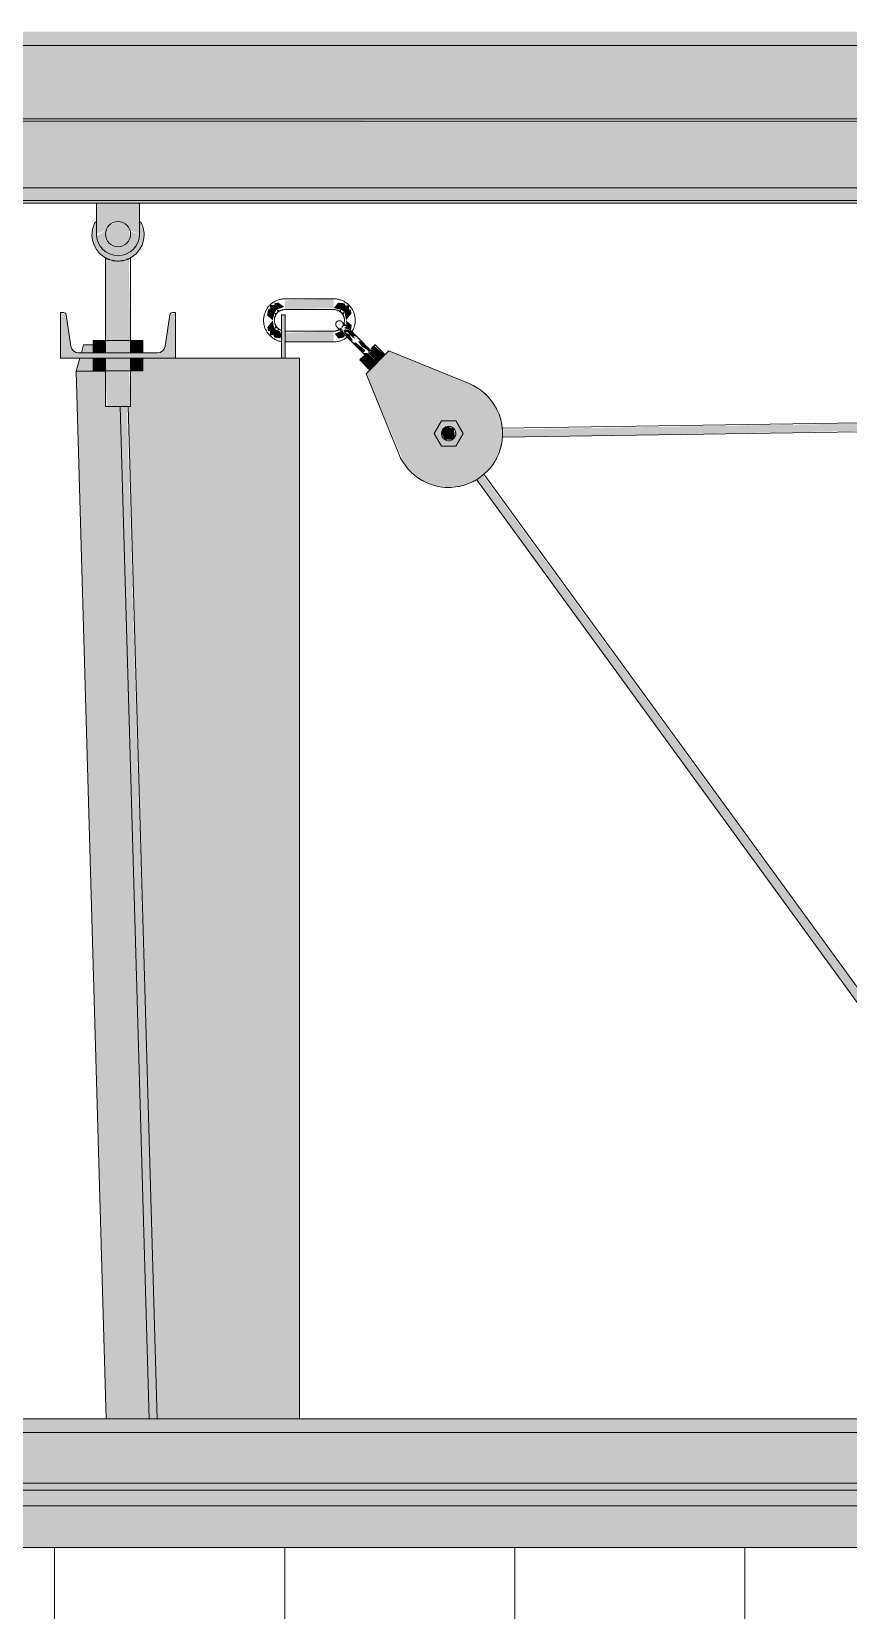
# Model space of a CAD drawing. Header units: inches. Extents: x 20426 to 92531, y -195 to 750.
# Drawn here: x 21248.4 to 21276.8, y 237.8 to 292.7 of the extents above; entities that cross this region are included whole.
import ezdxf

# ---------------------------------------------------------------- set-up
doc = ezdxf.new("R2010")
doc.units = ezdxf.units.IN
doc.header["$MEASUREMENT"] = 0
for name, color, linetype, lineweight in [('A-GLAZ-CWMG', 51, 'Continuous', 9), ('A-WALL-PATT', 111, 'Continuous', 13), ('L-SITE-WALL', 31, 'Continuous', 13), ('Q-SPCQ', 91, 'Continuous', 9), ('S-BEAM', 12, 'Continuous', 9)]:
    doc.layers.add(name, color=color, linetype=linetype, lineweight=lineweight)

# ---------------------------------------------------------------- blocks, each defined once
blk = doc.blocks.new('Girt_Z - 8_D-839484-Elevation - West')
at = {"layer": 'S-BEAM'}
for points in [[(21232.853, 244), (21290.097, 244), (21290.097, 244.482), (21134.928, 244.482), (21134.928, 244), (21213.486, 244)], [(21281.27, 242.244), (21290.097, 242.244), (21290.097, 244), (21134.928, 244), (21134.928, 242.244), (21271.586, 242.244)]]:
    blk.add_hatch(color=256, dxfattribs=at).paths.add_polyline_path(points, flags=0)
for p, q in [((21134.928, 244.482), (21290.097, 244.482)), ((21134.928, 244), (21290.097, 244))]:
    blk.add_line(p, q, dxfattribs=at)
blk = doc.blocks.new('Girt_Z - 8_D-790497-Elevation - West')
at = {"layer": 'S-BEAM'}
for points in [[(21290.097, 340.5), (21290.097, 340.982), (21134.303, 340.982), (21134.303, 340.5), (21252.22, 340.5)], [(21174.752, 338.133), (21290.097, 338.133), (21290.097, 340.5), (21134.303, 340.5), (21134.303, 338.133), (21136.018, 338.133)], [(21134.303, 337.945), (21290.097, 337.97), (21290.097, 338.133), (21134.303, 338.133), (21134.303, 337.97)], [(21136.018, 337.87), (21290.097, 337.908), (21290.097, 337.945), (21134.303, 337.908), (21134.303, 337.87)], [(21213.486, 335.551), (21290.097, 335.551), (21290.097, 337.87), (21134.303, 337.87), (21134.303, 335.551), (21174.752, 335.551)], [(21174.752, 335.102), (21290.097, 335.102), (21290.097, 335.551), (21134.303, 335.551), (21134.303, 335.102), (21136.018, 335.102)], [(21174.752, 335.018), (21290.097, 335.018), (21290.097, 335.102), (21134.303, 335.102), (21134.303, 335.018), (21136.018, 335.018)]]:
    blk.add_hatch(color=256, dxfattribs=at).paths.add_polyline_path(points, flags=0)
for p, q in [((21134.303, 340.5), (21290.097, 340.5)), ((21134.303, 337.945), (21290.097, 337.945)), ((21134.303, 337.87), (21290.097, 337.87)), ((21134.303, 335.551), (21290.097, 335.551)), ((21134.303, 335.102), (21290.097, 335.102)), ((21134.303, 335.018), (21290.097, 335.018))]:
    blk.add_line(p, q, dxfattribs=at)
blk = doc.blocks.new('Basketball_Backstop-Performance_Sports_Systems-3103-Ceiling_Hung - 27_-0_ to 27_-11 7_8_-652462-Elevation - West')
at = {"layer": 'Q-SPCQ'}
h = blk.add_hatch(color=256, dxfattribs=at)
h.paths.add_polyline_path([(21251.428, 284.937), (21251.803, 285.038), (21252.077, 285.312), (21252.178, 285.687), (21251.848, 285.779), (21251.77, 285.432), (21251.592, 285.301), (21251.26, 285.297), (21251.062, 285.476), (21251.005, 285.687), (21250.984, 285.798), (21250.686, 285.628), (21250.778, 285.312), (21251.053, 285.038), (21251.234, 284.963)], flags=0)
h.paths.add_polyline_path([(21252.178, 285.687), (21252.178, 286.768), (21250.678, 286.768), (21250.678, 285.687), (21251.018, 285.824), (21251.209, 286.066), (21251.598, 286.066), (21251.895, 285.801)], flags=0)
for points in [[(21251.428, 284.75), (21251.803, 284.839), (21251.958, 284.931), (21252.096, 285.051), (21252.22, 285.22), (21252.303, 285.422), (21252.334, 285.656), (21252.22, 286.093), (21252.178, 286.072), (21252.12, 285.415), (21251.958, 285.157), (21251.614, 284.962), (21251.234, 284.963), (21250.897, 285.157), (21250.703, 285.493), (21250.678, 286.101), (21250.643, 286.109), (21250.526, 285.687), (21250.527, 285.615), (21250.552, 285.422), (21250.76, 285.051), (21250.962, 284.881), (21251.053, 284.839), (21251.355, 284.76)], [(21251.315, 285.265), (21251.647, 285.309), (21251.807, 285.469), (21251.807, 285.906), (21251.541, 286.11), (21251.118, 285.997), (21251.005, 285.801), (21251.009, 285.568), (21251.118, 285.378)], [(21257.24, 283.069), (21258.928, 283.117), (21258.928, 283.431), (21257.24, 283.383), (21257.24, 283.088)], [(21249.428, 281.375), (21253.428, 281.375), (21253.428, 282.955), (21253.236, 282.879), (21253.021, 281.671), (21252.86, 281.563), (21252.794, 281.555), (21249.934, 281.586), (21249.799, 281.742), (21249.785, 281.793), (21249.619, 282.879), (21249.428, 282.955), (21249.428, 282.707)], [(21257.24, 281.375), (21257.24, 282.875), (21257.115, 282.875), (21257.115, 281.375)], [(21258.928, 281.944), (21258.928, 282.306), (21257.24, 282.258), (21257.24, 281.944)], [(21250.995, 281.555), (21250.995, 281.992), (21250.562, 281.992), (21250.562, 281.555)], [(21250.995, 281.555), (21251.861, 281.555), (21251.861, 281.992), (21250.995, 281.992)], [(21252.22, 281.555), (21252.294, 281.555), (21252.294, 281.992), (21251.861, 281.992), (21251.861, 281.555)], [(21260.133, 281.544), (21260.202, 281.623), (21259.895, 281.936), (21259.784, 281.976), (21259.801, 281.925), (21259.895, 281.783), (21260.097, 281.657), (21260.129, 281.623)], [(21260.453, 281.225), (21260.709, 281.481), (21260.329, 281.808), (21260.202, 281.623), (21260.207, 281.589), (21260.133, 281.544), (21260.221, 281.457)], [(21250.995, 280.937), (21250.995, 281.375), (21250.562, 281.375), (21250.562, 280.937)], [(21250.995, 280.937), (21251.861, 280.937), (21251.861, 281.375), (21250.995, 281.375)], [(21252.791, 244.482), (21254.428, 244.482), (21254.428, 281.375), (21252.294, 281.375), (21252.294, 280.937), (21251.864, 280.918), (21251.807, 279.687), (21251.786, 279.687), (21252.772, 245.18)], [(21252.294, 280.937), (21252.294, 281.375), (21251.861, 281.375), (21251.861, 280.937), (21252.22, 280.937)], [(21257.627, 244.482), (21257.74, 244.482), (21257.74, 281.375), (21254.428, 281.375), (21254.428, 244.482), (21257.37, 244.482)], [(21260.197, 280.969), (21260.453, 281.225), (21260.128, 281.536), (21260.053, 281.477), (21260.022, 281.501), (21259.843, 281.322), (21260.17, 280.995)], [(21252.511, 244.482), (21251.505, 279.687), (21250.99, 279.687), (21250.99, 280.918), (21249.976, 280.918), (21251.016, 244.482), (21252.22, 244.482)], [(21252.511, 244.482), (21252.791, 244.482), (21251.737, 279.687), (21251.505, 279.687), (21252.49, 245.202)], [(21263.053, 278.533), (21263.144, 278.625), (21263.105, 278.927), (21262.863, 278.991), (21262.751, 278.927), (21262.678, 278.75), (21262.803, 278.533)], [(21287.661, 244.482), (21288.047, 244.482), (21264.11, 277.312), (21263.916, 277.126), (21287.137, 245.202)]]:
    blk.add_hatch(color=256, dxfattribs=at).paths.add_polyline_path(points, flags=0)
h = blk.add_hatch(color=256, dxfattribs=at)
h.paths.add_polyline_path([(21251.315, 279.687), (21251.428, 279.687), (21251.428, 280.937), (21250.992, 280.937), (21251.049, 279.687), (21251.209, 279.687)], flags=0)
h.paths.add_polyline_path([(21251.025, 281.992), (21251.428, 281.992), (21251.428, 284.75), (21251.05, 284.833), (21250.997, 284.859), (21251.002, 281.992)], flags=0)
h = blk.add_hatch(color=256, dxfattribs=at)
h.paths.add_polyline_path([(21251.541, 279.687), (21251.865, 279.687), (21251.807, 280.937), (21251.428, 280.937), (21251.428, 279.687)], flags=0)
h.paths.add_polyline_path([(21251.831, 281.992), (21251.862, 281.992), (21251.806, 284.833), (21251.557, 284.761), (21251.428, 284.75), (21251.428, 281.992), (21251.806, 281.992)], flags=0)
h = blk.add_hatch(color=256, dxfattribs=at)
h.paths.add_polyline_path([(21256.873, 282.945), (21256.916, 282.811), (21256.949, 282.951)], flags=0)
h.paths.add_polyline_path([(21256.949, 283.063), (21256.975, 282.953), (21257.061, 283.033), (21256.975, 283.056)], flags=0)
h.paths.add_polyline_path([(21256.81, 282.687), (21256.873, 282.945), (21256.949, 283.063), (21257.207, 283.156), (21257.003, 283.306), (21256.863, 283.281), (21256.873, 283.216), (21256.71, 283.218), (21256.726, 283.097), (21256.647, 283.065), (21256.61, 282.859), (21256.788, 282.707)], flags=0)
h = blk.add_hatch(color=256, dxfattribs=at)
h.paths.add_polyline_path([(21259.185, 283.055), (21259.051, 283.011), (21259.191, 282.978)], flags=0)
h.paths.add_polyline_path([(21259.303, 282.978), (21259.193, 282.953), (21259.259, 282.811), (21259.297, 282.953)], flags=0)
h.paths.add_polyline_path([(21259.358, 282.687), (21259.546, 282.924), (21259.521, 283.065), (21259.456, 283.055), (21259.458, 283.218), (21259.339, 283.197), (21259.306, 283.281), (21259.083, 283.299), (21258.928, 283.117), (21259.185, 283.055), (21259.303, 282.978), (21259.354, 282.707)], flags=0)
h = blk.add_hatch(color=256, dxfattribs=at)
h.paths.add_polyline_path([(21256.983, 282.32), (21257.061, 282.387), (21256.977, 282.397)], flags=0)
h.paths.add_polyline_path([(21256.865, 282.397), (21256.975, 282.422), (21256.909, 282.564), (21256.872, 282.422)], flags=0)
h.paths.add_polyline_path([(21257.069, 282.057), (21257.115, 282.173), (21257.061, 282.297), (21256.865, 282.397), (21256.81, 282.687), (21256.622, 282.451), (21256.647, 282.31), (21256.712, 282.32), (21256.71, 282.157), (21256.829, 282.178), (21256.863, 282.094), (21257.061, 282.059)], flags=0)
h = blk.add_hatch(color=256, dxfattribs=at)
h.paths.add_polyline_path([(21259.193, 282.422), (21259.28, 282.485), (21259.223, 282.494), (21259.2, 282.44)], flags=0)
h.paths.add_polyline_path([(21259.219, 282.312), (21259.186, 282.419), (21259.051, 282.356), (21259.186, 282.321)], flags=0)
h.paths.add_polyline_path([(21259.1, 282.057), (21259.301, 282.096), (21259.301, 282.158), (21259.341, 282.197), (21259.186, 282.306), (21258.961, 282.219), (21259.051, 282.114)], flags=0)
h.paths.add_polyline_path([(21259.301, 282.24), (21259.393, 282.285), (21259.35, 282.371), (21259.272, 282.331), (21259.296, 282.258)], flags=0)
h.paths.add_polyline_path([(21259.525, 282.329), (21259.558, 282.516), (21259.358, 282.687), (21259.367, 282.485), (21259.523, 282.331)], flags=0)
h = blk.add_hatch(color=256, dxfattribs=at)
h.paths.add_polyline_path([(21259.572, 281.935), (21259.572, 282.038), (21259.514, 282.116), (21259.492, 282.186), (21259.338, 282.258), (21259.301, 282.24), (21259.403, 282.129)], flags=0)
h.paths.add_polyline_path([(21259.301, 282.24), (21259.208, 282.384), (21259.219, 282.312), (21259.294, 282.247)], flags=0)
h = blk.add_hatch(color=256, dxfattribs=at)
h.paths.add_polyline_path([(21259.68, 282.043), (21259.613, 282.147), (21259.743, 282.106), (21259.523, 282.331), (21259.294, 282.384), (21259.579, 282.098)], flags=0)
h.paths.add_polyline_path([(21259.367, 282.485), (21259.235, 282.584), (21259.238, 282.493)], flags=0)
h.paths.add_polyline_path([(21259.523, 282.331), (21259.367, 282.485), (21259.294, 282.419), (21259.385, 282.384)], flags=0)
h = blk.add_hatch(color=256, dxfattribs=at)
h.paths.add_polyline_path([(21250.562, 280.918), (21250.562, 280.937), (21250.562, 281.375), (21250.103, 281.375), (21249.996, 280.918), (21250.062, 280.918)], flags=0)
h.paths.add_polyline_path([(21250.153, 281.555), (21250.562, 281.555), (21250.562, 281.832), (21250.231, 281.832)], flags=0)
h = blk.add_hatch(color=256, dxfattribs=at)
h.paths.add_polyline_path([(21260.08, 281.457), (21260.133, 281.544), (21259.948, 281.555), (21260.055, 281.476)], flags=0)
h.paths.add_polyline_path([(21259.948, 281.555), (21260.021, 281.622), (21260.021, 281.657), (21259.675, 281.935), (21259.683, 281.9), (21259.572, 281.935), (21259.895, 281.608)], flags=0)
h = blk.add_hatch(color=256, dxfattribs=at)
h.paths.add_polyline_path([(21263.016, 276.877), (21263.47, 276.955), (21263.891, 277.141), (21264.254, 277.424), (21264.537, 277.787), (21264.723, 278.208), (21264.801, 278.662), (21264.766, 279.121), (21264.62, 279.557), (21264.324, 279.991), (21263.856, 280.363), (21263.636, 280.486), (21260.851, 281.623), (21260.055, 280.827), (21261.417, 277.64), (21261.903, 277.197), (21262.121, 277.058), (21262.557, 276.912)], flags=0)
h.paths.add_polyline_path([(21263.052, 278.312), (21262.652, 278.353), (21262.423, 278.75), (21262.711, 279.187), (21263.196, 279.16), (21263.426, 278.738), (21263.114, 278.312), (21263.053, 278.312)], flags=0)
h = blk.add_hatch(color=256, dxfattribs=at)
h.paths.add_polyline_path([(21263.18, 278.312), (21263.433, 278.75), (21263.114, 279.187), (21262.675, 279.187), (21262.423, 278.75), (21262.675, 278.312), (21263.114, 278.312)], flags=0)
h.paths.add_polyline_path([(21262.928, 278.5), (21262.751, 278.573), (21262.678, 278.75), (21262.751, 278.927), (21262.928, 279), (21263.105, 278.927), (21263.178, 278.75), (21263.105, 278.573), (21262.993, 278.509)], flags=0)
h = blk.add_hatch(color=256, dxfattribs=at)
h.paths.add_polyline_path([(21264.794, 278.622), (21290.097, 279.06), (21290.097, 279.32), (21264.785, 278.889), (21264.795, 278.628)], flags=0)
h.paths.add_polyline_path([(21263.15, 278.639), (21263.166, 278.823), (21263.122, 278.793), (21263.144, 278.642)], flags=0)
for p, q in [((21250.678, 286.768), (21250.678, 285.687)), ((21252.178, 285.687), (21252.178, 286.768)), ((21250.99, 284.862), (21250.99, 281.992)), ((21250.99, 284.862), (21250.99, 281.992)), ((21251.865, 281.992), (21251.865, 284.862)), ((21251.865, 281.992), (21251.865, 284.862)), ((21258.928, 283.437), (21257.24, 283.437)), ((21249.53, 282.955), (21249.428, 282.955)), ((21249.428, 282.955), (21249.428, 281.375)), ((21249.785, 281.793), (21249.619, 282.879)), ((21253.236, 282.879), (21253.071, 281.793)), ((21253.428, 282.955), (21253.325, 282.955)), ((21253.428, 281.375), (21253.428, 282.955)), ((21257.115, 281.375), (21257.115, 282.875)), ((21257.24, 282.875), (21257.115, 282.875)), ((21257.24, 283.062), (21258.928, 283.062)), ((21257.24, 282.875), (21257.24, 281.375)), ((21258.928, 282.312), (21257.24, 282.312)), ((21250.231, 281.832), (21250.153, 281.555)), ((21250.562, 281.832), (21250.231, 281.832)), ((21250.562, 281.992), (21250.995, 281.992)), ((21250.562, 281.555), (21250.562, 281.992)), ((21250.995, 281.992), (21251.861, 281.992)), ((21250.995, 281.555), (21250.995, 281.992)), ((21251.861, 281.992), (21252.294, 281.992)), ((21251.861, 281.555), (21251.861, 281.992)), ((21252.294, 281.992), (21252.294, 281.555)), ((21257.24, 281.937), (21258.928, 281.937)), ((21260.232, 281.711), (21260.356, 281.835)), ((21260.718, 281.49), (21260.365, 281.844)), ((21249.428, 281.375), (21253.428, 281.375)), ((21250.103, 281.375), (21249.976, 280.918)), ((21252.794, 281.555), (21250.062, 281.555)), ((21250.562, 280.937), (21250.562, 281.375)), ((21250.995, 280.937), (21250.995, 281.375)), ((21251.861, 280.937), (21251.861, 281.375)), ((21252.294, 281.375), (21252.294, 280.937)), ((21253.422, 281.375), (21254.428, 281.375)), ((21254.428, 281.375), (21257.74, 281.375)), ((21257.74, 244.482), (21257.74, 281.375)), ((21259.834, 281.313), (21260.188, 280.96)), ((21259.843, 281.322), (21259.967, 281.446)), ((21260.055, 280.827), (21260.851, 281.623)), ((21263.636, 280.486), (21260.851, 281.623)), ((21249.976, 280.918), (21251.003, 280.918)), ((21249.976, 280.918), (21251.016, 244.482)), ((21250.995, 280.937), (21250.562, 280.937)), ((21250.99, 280.937), (21250.99, 279.687)), ((21251.861, 280.937), (21250.995, 280.937)), ((21252.294, 280.937), (21251.861, 280.937)), ((21251.865, 279.687), (21251.865, 280.937)), ((21260.055, 280.827), (21261.192, 278.042)), ((21251.428, 279.687), (21250.99, 279.687)), ((21251.865, 279.687), (21251.428, 279.687)), ((21252.511, 244.482), (21251.505, 279.687)), ((21252.791, 244.482), (21251.786, 279.687)), ((21262.675, 279.187), (21262.423, 278.75)), ((21263.18, 279.187), (21262.675, 279.187)), ((21263.433, 278.75), (21263.18, 279.187)), ((21290.097, 279.32), (21264.78, 278.935)), ((21264.794, 278.622), (21290.097, 279.008)), ((21262.423, 278.75), (21262.675, 278.312)), ((21263.18, 278.312), (21263.433, 278.75)), ((21262.675, 278.312), (21263.18, 278.312)), ((21263.9, 277.148), (21287.661, 244.482)), ((21288.047, 244.482), (21264.146, 277.34))]:
    blk.add_line(p, q, dxfattribs=at)
at = {"layer": 'Q-SPCQ', "flags": 128}
for points in [[(21257.24, 283.437), (21257.21, 283.437), (21257.18, 283.435), (21257.151, 283.432), (21257.121, 283.428), (21257.091, 283.423), (21257.062, 283.416), (21257.033, 283.408), (21257.004, 283.399), (21256.976, 283.389), (21256.948, 283.378), (21256.921, 283.366), (21256.894, 283.353), (21256.868, 283.338), (21256.842, 283.323), (21256.817, 283.307), (21256.792, 283.289), (21256.769, 283.271), (21256.746, 283.251), (21256.724, 283.231), (21256.702, 283.21), (21256.682, 283.188), (21256.662, 283.165), (21256.644, 283.142), (21256.626, 283.118), (21256.609, 283.093), (21256.594, 283.067), (21256.579, 283.041), (21256.565, 283.014), (21256.553, 282.987), (21256.541, 282.959), (21256.531, 282.931), (21256.522, 282.903), (21256.514, 282.874), (21256.507, 282.844), (21256.501, 282.815), (21256.497, 282.785), (21256.493, 282.756), (21256.491, 282.726), (21256.49, 282.696), (21256.49, 282.687)], [(21259.678, 282.687), (21259.677, 282.717), (21259.675, 282.747), (21259.672, 282.777), (21259.668, 282.807), (21259.663, 282.837), (21259.656, 282.866), (21259.649, 282.895), (21259.64, 282.923), (21259.63, 282.952), (21259.619, 282.98), (21259.606, 283.007), (21259.593, 283.034), (21259.579, 283.06), (21259.563, 283.086), (21259.547, 283.111), (21259.529, 283.135), (21259.511, 283.159), (21259.492, 283.182), (21259.471, 283.204), (21259.45, 283.226), (21259.428, 283.246), (21259.406, 283.266), (21259.382, 283.284), (21259.358, 283.302), (21259.333, 283.319), (21259.307, 283.334), (21259.281, 283.349), (21259.255, 283.363), (21259.227, 283.375), (21259.2, 283.387), (21259.171, 283.397), (21259.143, 283.406), (21259.114, 283.414), (21259.085, 283.421), (21259.055, 283.427), (21259.026, 283.431), (21258.996, 283.434), (21258.966, 283.437), (21258.936, 283.437), (21258.928, 283.437)], [(21256.865, 282.687), (21256.866, 282.702), (21256.867, 282.717), (21256.868, 282.732), (21256.87, 282.747), (21256.873, 282.762), (21256.876, 282.777), (21256.88, 282.791), (21256.884, 282.805), (21256.889, 282.82), (21256.895, 282.834), (21256.901, 282.847), (21256.908, 282.861), (21256.915, 282.874), (21256.923, 282.887), (21256.931, 282.899), (21256.94, 282.911), (21256.949, 282.923), (21256.958, 282.935), (21256.968, 282.946), (21256.979, 282.957), (21256.99, 282.967), (21257.001, 282.977), (21257.013, 282.986), (21257.025, 282.995), (21257.038, 283.003), (21257.05, 283.011), (21257.064, 283.018), (21257.077, 283.025), (21257.091, 283.031), (21257.104, 283.037), (21257.119, 283.042), (21257.133, 283.047), (21257.147, 283.051), (21257.162, 283.054), (21257.177, 283.057), (21257.191, 283.059), (21257.206, 283.061), (21257.221, 283.062), (21257.236, 283.062), (21257.24, 283.062)], [(21258.928, 283.062), (21258.943, 283.062), (21258.958, 283.061), (21258.973, 283.06), (21258.988, 283.058), (21259.002, 283.055), (21259.017, 283.052), (21259.031, 283.048), (21259.046, 283.043), (21259.06, 283.038), (21259.074, 283.033), (21259.088, 283.027), (21259.101, 283.02), (21259.114, 283.013), (21259.127, 283.005), (21259.14, 282.997), (21259.152, 282.988), (21259.164, 282.979), (21259.175, 282.969), (21259.186, 282.959), (21259.197, 282.949), (21259.207, 282.938), (21259.217, 282.926), (21259.226, 282.915), (21259.235, 282.903), (21259.243, 282.89), (21259.251, 282.877), (21259.259, 282.864), (21259.265, 282.851), (21259.272, 282.837), (21259.277, 282.823), (21259.282, 282.809), (21259.287, 282.795), (21259.291, 282.781), (21259.295, 282.766), (21259.297, 282.751), (21259.3, 282.736), (21259.301, 282.722), (21259.302, 282.707), (21259.303, 282.692), (21259.303, 282.687)], [(21256.49, 282.687), (21256.491, 282.658), (21256.493, 282.628), (21256.496, 282.598), (21256.5, 282.568), (21256.505, 282.538), (21256.512, 282.509), (21256.52, 282.48), (21256.528, 282.452), (21256.538, 282.423), (21256.55, 282.395), (21256.562, 282.368), (21256.575, 282.341), (21256.589, 282.315), (21256.605, 282.289), (21256.621, 282.264), (21256.639, 282.24), (21256.657, 282.216), (21256.676, 282.193), (21256.697, 282.171), (21256.718, 282.149), (21256.74, 282.129), (21256.762, 282.109), (21256.786, 282.091), (21256.81, 282.073), (21256.835, 282.056), (21256.861, 282.041), (21256.887, 282.026), (21256.914, 282.012), (21256.941, 282), (21256.969, 281.988), (21256.997, 281.978), (21257.025, 281.969), (21257.054, 281.961), (21257.083, 281.954), (21257.113, 281.948)], [(21257.108, 282.337), (21257.094, 282.342), (21257.081, 282.348), (21257.067, 282.355), (21257.054, 282.362), (21257.041, 282.37), (21257.029, 282.378), (21257.016, 282.387), (21257.005, 282.396), (21256.993, 282.406), (21256.982, 282.416), (21256.971, 282.426), (21256.961, 282.437), (21256.951, 282.449), (21256.942, 282.46), (21256.933, 282.472), (21256.925, 282.485), (21256.917, 282.498), (21256.91, 282.511), (21256.903, 282.524), (21256.897, 282.538), (21256.891, 282.552), (21256.886, 282.566), (21256.881, 282.58), (21256.877, 282.594), (21256.874, 282.609), (21256.871, 282.624), (21256.869, 282.639), (21256.867, 282.653), (21256.866, 282.668), (21256.865, 282.683), (21256.865, 282.687)], [(21259.189, 282.418), (21259.178, 282.408), (21259.167, 282.398), (21259.155, 282.389), (21259.143, 282.38), (21259.13, 282.372), (21259.118, 282.364), (21259.105, 282.357), (21259.091, 282.35), (21259.078, 282.344), (21259.064, 282.338), (21259.05, 282.333), (21259.035, 282.328), (21259.021, 282.324), (21259.006, 282.321), (21258.992, 282.318), (21258.977, 282.316), (21258.962, 282.314), (21258.947, 282.313), (21258.932, 282.313), (21258.928, 282.312)], [(21259.039, 282.462), (21259.035, 282.466), (21259.032, 282.47), (21259.029, 282.474), (21259.026, 282.478), (21259.023, 282.482), (21259.02, 282.486), (21259.018, 282.49), (21259.015, 282.495), (21259.013, 282.499), (21259.011, 282.504), (21259.009, 282.508), (21259.008, 282.513), (21259.006, 282.518), (21259.005, 282.523), (21259.004, 282.528), (21259.003, 282.533), (21259.003, 282.538), (21259.002, 282.543), (21259.002, 282.548), (21259.002, 282.553), (21259.002, 282.558), (21259.003, 282.563), (21259.003, 282.567), (21259.004, 282.572), (21259.005, 282.577), (21259.006, 282.582), (21259.007, 282.587), (21259.009, 282.592), (21259.011, 282.596), (21259.013, 282.601), (21259.015, 282.606), (21259.017, 282.61), (21259.02, 282.614), (21259.022, 282.619), (21259.025, 282.623), (21259.028, 282.627), (21259.031, 282.631), (21259.034, 282.634), (21259.038, 282.638), (21259.039, 282.639)], [(21259.039, 282.639), (21259.042, 282.643), (21259.046, 282.646), (21259.05, 282.649), (21259.054, 282.652), (21259.058, 282.655), (21259.062, 282.658), (21259.067, 282.66), (21259.071, 282.662), (21259.076, 282.665), (21259.08, 282.667), (21259.085, 282.668), (21259.09, 282.67), (21259.094, 282.671), (21259.099, 282.673), (21259.104, 282.674), (21259.109, 282.674), (21259.114, 282.675), (21259.119, 282.675), (21259.124, 282.676), (21259.129, 282.676), (21259.134, 282.676), (21259.139, 282.675), (21259.144, 282.675), (21259.149, 282.674), (21259.154, 282.673), (21259.159, 282.672), (21259.163, 282.67), (21259.168, 282.669), (21259.173, 282.667), (21259.177, 282.665), (21259.182, 282.663), (21259.186, 282.661), (21259.191, 282.658), (21259.195, 282.656), (21259.199, 282.653), (21259.203, 282.65), (21259.207, 282.647), (21259.211, 282.643), (21259.215, 282.64), (21259.215, 282.639)], [(21259.16, 282.341), (21259.147, 282.354), (21259.135, 282.366), (21259.123, 282.378), (21259.112, 282.389), (21259.101, 282.4), (21259.092, 282.409), (21259.083, 282.418), (21259.075, 282.426), (21259.067, 282.434), (21259.061, 282.44), (21259.055, 282.446), (21259.05, 282.451), (21259.046, 282.455), (21259.043, 282.458), (21259.041, 282.46), (21259.039, 282.462), (21259.039, 282.462)], [(21259.039, 282.462), (21259.039, 282.462), (21259.04, 282.461), (21259.043, 282.458), (21259.045, 282.456), (21259.049, 282.452), (21259.054, 282.447), (21259.059, 282.442), (21259.066, 282.435), (21259.073, 282.428), (21259.081, 282.42), (21259.089, 282.412), (21259.099, 282.402), (21259.109, 282.392), (21259.12, 282.381), (21259.131, 282.37), (21259.144, 282.357), (21259.157, 282.344), (21259.17, 282.331), (21259.185, 282.316), (21259.2, 282.301), (21259.215, 282.286), (21259.231, 282.27), (21259.248, 282.253), (21259.265, 282.236), (21259.283, 282.219), (21259.301, 282.2), (21259.319, 282.182), (21259.338, 282.163), (21259.357, 282.144), (21259.377, 282.124), (21259.397, 282.104), (21259.417, 282.084), (21259.437, 282.064), (21259.458, 282.043), (21259.479, 282.022), (21259.5, 282.001), (21259.521, 281.98), (21259.542, 281.959), (21259.563, 281.938), (21259.569, 281.932)], [(21259.246, 282.488), (21259.237, 282.476), (21259.229, 282.464), (21259.219, 282.452), (21259.21, 282.44)], [(21259.215, 282.639), (21259.216, 282.639), (21259.217, 282.637), (21259.219, 282.635), (21259.222, 282.632), (21259.226, 282.629), (21259.231, 282.624), (21259.236, 282.618), (21259.242, 282.612), (21259.249, 282.605), (21259.257, 282.597), (21259.266, 282.589), (21259.275, 282.579), (21259.286, 282.569), (21259.297, 282.558), (21259.308, 282.546), (21259.32, 282.534)], [(21259.746, 282.109), (21259.725, 282.13), (21259.703, 282.151), (21259.682, 282.172), (21259.661, 282.193), (21259.64, 282.214), (21259.62, 282.235), (21259.599, 282.255), (21259.579, 282.276), (21259.559, 282.296), (21259.539, 282.315), (21259.52, 282.335), (21259.501, 282.354), (21259.482, 282.372), (21259.464, 282.39), (21259.446, 282.408), (21259.429, 282.425), (21259.412, 282.442), (21259.396, 282.458), (21259.38, 282.474), (21259.365, 282.489), (21259.351, 282.504), (21259.337, 282.518), (21259.324, 282.531), (21259.311, 282.543), (21259.3, 282.555), (21259.288, 282.566), (21259.278, 282.576), (21259.268, 282.586), (21259.26, 282.595), (21259.252, 282.603), (21259.244, 282.61), (21259.238, 282.617), (21259.232, 282.622), (21259.227, 282.627), (21259.223, 282.631), (21259.22, 282.635), (21259.218, 282.637), (21259.216, 282.638), (21259.216, 282.639)], [(21259.303, 282.687), (21259.303, 282.673), (21259.302, 282.658), (21259.3, 282.643), (21259.298, 282.628), (21259.295, 282.613), (21259.292, 282.598), (21259.288, 282.584), (21259.284, 282.57)], [(21259.534, 282.321), (21259.554, 282.301), (21259.574, 282.281), (21259.594, 282.261), (21259.614, 282.24), (21259.635, 282.22), (21259.656, 282.199), (21259.677, 282.178), (21259.698, 282.157), (21259.719, 282.136), (21259.74, 282.114), (21259.746, 282.109)], [(21259.575, 282.308), (21259.589, 282.334), (21259.603, 282.361), (21259.615, 282.388), (21259.627, 282.416), (21259.637, 282.444), (21259.646, 282.472), (21259.654, 282.501), (21259.661, 282.531), (21259.667, 282.56), (21259.671, 282.59), (21259.675, 282.619), (21259.677, 282.649), (21259.678, 282.679), (21259.678, 282.687)], [(21258.928, 281.937), (21258.958, 281.938), (21258.988, 281.94), (21259.018, 281.943), (21259.047, 281.947), (21259.077, 281.952), (21259.106, 281.959), (21259.135, 281.967), (21259.164, 281.976), (21259.192, 281.986), (21259.22, 281.997), (21259.247, 282.009), (21259.274, 282.022), (21259.3, 282.037), (21259.326, 282.052), (21259.351, 282.068), (21259.376, 282.086), (21259.399, 282.104)], [(21259.569, 281.932), (21259.548, 281.953), (21259.527, 281.974), (21259.506, 281.995), (21259.485, 282.016), (21259.464, 282.037), (21259.443, 282.058), (21259.422, 282.079), (21259.402, 282.099), (21259.382, 282.119), (21259.363, 282.139), (21259.343, 282.158)], [(21259.569, 281.932), (21259.59, 281.911), (21259.611, 281.89), (21259.633, 281.868), (21259.654, 281.847), (21259.674, 281.827), (21259.695, 281.806), (21259.716, 281.785), (21259.736, 281.765), (21259.756, 281.745), (21259.776, 281.725), (21259.795, 281.706), (21259.814, 281.687), (21259.833, 281.668), (21259.851, 281.65), (21259.869, 281.633), (21259.886, 281.615), (21259.903, 281.599), (21259.919, 281.582), (21259.934, 281.567), (21259.949, 281.552), (21259.964, 281.537), (21259.978, 281.523), (21259.991, 281.51), (21260.003, 281.498), (21260.015, 281.486), (21260.026, 281.475), (21260.037, 281.464), (21260.046, 281.455), (21260.055, 281.446), (21260.063, 281.438), (21260.071, 281.43), (21260.077, 281.424), (21260.083, 281.418), (21260.088, 281.413), (21260.092, 281.409), (21260.095, 281.406), (21260.097, 281.404), (21260.099, 281.402), (21260.099, 281.402)], [(21259.994, 281.507), (21259.981, 281.52), (21259.968, 281.533), (21259.953, 281.548), (21259.939, 281.562), (21259.923, 281.578), (21259.907, 281.594), (21259.89, 281.611), (21259.873, 281.628), (21259.856, 281.645), (21259.838, 281.664), (21259.819, 281.682), (21259.8, 281.701), (21259.781, 281.72), (21259.761, 281.74), (21259.741, 281.76), (21259.721, 281.78), (21259.701, 281.8), (21259.68, 281.821), (21259.659, 281.842), (21259.638, 281.863), (21259.617, 281.884), (21259.596, 281.905), (21259.575, 281.926), (21259.569, 281.932)], [(21259.746, 282.109), (21259.767, 282.088), (21259.788, 282.066), (21259.809, 282.045), (21259.83, 282.024), (21259.851, 282.003), (21259.872, 281.983), (21259.892, 281.962), (21259.913, 281.942), (21259.933, 281.922), (21259.952, 281.902), (21259.972, 281.883), (21259.991, 281.864), (21260.009, 281.845), (21260.028, 281.827), (21260.045, 281.809), (21260.063, 281.792), (21260.079, 281.775), (21260.096, 281.759), (21260.111, 281.743), (21260.126, 281.728), (21260.141, 281.714), (21260.155, 281.7), (21260.168, 281.687)], [(21260.276, 281.578), (21260.276, 281.579), (21260.274, 281.58), (21260.272, 281.582), (21260.269, 281.585), (21260.266, 281.589), (21260.261, 281.594), (21260.256, 281.599), (21260.249, 281.605), (21260.242, 281.612), (21260.234, 281.62), (21260.226, 281.629), (21260.216, 281.638), (21260.206, 281.649), (21260.195, 281.659), (21260.184, 281.671), (21260.171, 281.683), (21260.158, 281.696), (21260.145, 281.71), (21260.13, 281.724), (21260.115, 281.739), (21260.1, 281.755), (21260.084, 281.771), (21260.067, 281.787), (21260.05, 281.805), (21260.032, 281.822), (21260.014, 281.84), (21259.996, 281.859), (21259.977, 281.878), (21259.958, 281.897), (21259.938, 281.917), (21259.918, 281.937), (21259.898, 281.957), (21259.877, 281.977), (21259.857, 281.998), (21259.836, 282.019), (21259.815, 282.04), (21259.794, 282.061), (21259.773, 282.082), (21259.752, 282.103), (21259.746, 282.109)], [(21260.099, 281.402), (21260.099, 281.402), (21260.098, 281.403), (21260.096, 281.405), (21260.093, 281.408), (21260.089, 281.412), (21260.084, 281.417), (21260.079, 281.422), (21260.072, 281.429), (21260.065, 281.436), (21260.058, 281.444), (21260.049, 281.452), (21260.039, 281.462), (21260.029, 281.472)], [(21260.276, 281.402), (21260.273, 281.398), (21260.269, 281.395), (21260.265, 281.392), (21260.261, 281.389), (21260.257, 281.386), (21260.253, 281.383), (21260.248, 281.381), (21260.244, 281.378), (21260.239, 281.376), (21260.235, 281.374), (21260.23, 281.372), (21260.225, 281.371), (21260.221, 281.369), (21260.216, 281.368), (21260.211, 281.367), (21260.206, 281.366), (21260.201, 281.366), (21260.196, 281.365), (21260.191, 281.365), (21260.186, 281.365), (21260.181, 281.365), (21260.176, 281.366), (21260.171, 281.366), (21260.166, 281.367), (21260.161, 281.368), (21260.156, 281.369), (21260.151, 281.37), (21260.147, 281.372), (21260.142, 281.374), (21260.137, 281.376), (21260.133, 281.378), (21260.128, 281.38), (21260.124, 281.382), (21260.12, 281.385), (21260.116, 281.388), (21260.112, 281.391), (21260.108, 281.394), (21260.104, 281.397), (21260.1, 281.401), (21260.099, 281.402)], [(21260.203, 281.651), (21260.214, 281.641), (21260.223, 281.631), (21260.232, 281.623), (21260.24, 281.614), (21260.247, 281.607), (21260.254, 281.601), (21260.26, 281.595), (21260.264, 281.59), (21260.268, 281.586), (21260.272, 281.583), (21260.274, 281.581), (21260.275, 281.579), (21260.276, 281.578)], [(21260.276, 281.578), (21260.28, 281.575), (21260.283, 281.571), (21260.286, 281.567), (21260.289, 281.563), (21260.292, 281.559), (21260.295, 281.555), (21260.297, 281.551), (21260.299, 281.546), (21260.302, 281.542), (21260.304, 281.537), (21260.305, 281.532), (21260.307, 281.528), (21260.308, 281.523), (21260.31, 281.518), (21260.311, 281.513), (21260.311, 281.508), (21260.312, 281.503), (21260.313, 281.498), (21260.313, 281.493), (21260.313, 281.488), (21260.313, 281.483), (21260.312, 281.478), (21260.312, 281.473), (21260.311, 281.468), (21260.31, 281.463), (21260.309, 281.459), (21260.307, 281.454), (21260.306, 281.449), (21260.304, 281.444), (21260.302, 281.44), (21260.3, 281.435), (21260.298, 281.431), (21260.295, 281.426), (21260.293, 281.422), (21260.29, 281.418), (21260.287, 281.414), (21260.284, 281.41), (21260.281, 281.406), (21260.277, 281.403), (21260.276, 281.402)]]:
    blk.add_lwpolyline(points, dxfattribs=at)
at = {"layer": 'Q-SPCQ'}
for centre, radius, start, end in [((21251.428, 285.656), 0.906, 150, 180), ((21251.428, 285.656), 0.906, 180, 0), ((21251.428, 285.687), 0.75, 180, 0), ((21251.428, 285.687), 0.438, 0, 180), ((21251.428, 285.687), 0.438, 180, 0), ((21251.428, 285.656), 0.906, 0, 30), ((21249.53, 282.865), 0.09, 8.6582, 90), ((21253.325, 282.865), 0.09, 90, 171.3418), ((21250.062, 281.835), 0.28, 188.6582, 270), ((21252.794, 281.835), 0.28, 270, 351.3418), ((21262.928, 278.75), 1.875, 202.1972, 67.8028), ((21262.928, 278.75), 1.875, 57.0078, 63.6555), ((21262.928, 278.75), 1.875, 45, 49.0296), ((21262.928, 278.75), 1.875, 42.4188, 45), ((21262.928, 278.75), 1.875, 27.8374, 34.3763), ((21262.928, 278.75), 0.25, 45, 225), ((21262.928, 278.75), 0.25, 90, 120), ((21262.928, 278.75), 0.25, 60, 90), ((21262.928, 278.75), 1.875, 15, 19.6774), ((21262.928, 278.75), 0.25, 150, 225), ((21262.928, 278.75), 0.25, 225, 45), ((21262.928, 278.75), 0.25, 240, 270), ((21262.928, 278.75), 0.25, 270, 300), ((21262.928, 278.75), 0.25, 330, 41.6219), ((21262.928, 278.75), 1.875, 0, 4.8942), ((21262.928, 278.75), 1.875, 206.3445, 212.9922), ((21262.928, 278.75), 1.875, 330, 334.4034), ((21262.928, 278.75), 1.875, 345, 349.9261), ((21262.928, 278.75), 1.875, 220.9704, 225), ((21262.928, 278.75), 1.875, 225, 227.5812), ((21262.928, 278.75), 1.875, 236.6271, 242.1626), ((21262.928, 278.75), 1.875, 250.3226, 255), ((21262.928, 278.75), 1.875, 265.1058, 270), ((21262.928, 278.75), 1.875, 280.0739, 285), ((21262.928, 278.75), 1.875, 295.5966, 300)]:
    blk.add_arc(centre, radius, start, end, dxfattribs=at)
for points, knots in [([(21251.146, 284.795), (21251.141, 284.796), (21251.132, 284.799), (21251.114, 284.806), (21251.092, 284.814), (21251.073, 284.822), (21251.059, 284.829), (21251.053, 284.831), (21251.05, 284.833)], [0.2222222, 0.2222222, 0.2222222, 0.2222222, 0.2361111, 0.25, 0.2777778, 0.3055556, 0.3194444, 0.3333333, 0.3333333, 0.3333333, 0.3333333]), ([(21251.428, 284.75), (21251.402, 284.75), (21251.363, 284.752), (21251.313, 284.758), (21251.276, 284.762), (21251.242, 284.769), (21251.221, 284.774), (21251.211, 284.777)], [0, 0, 0, 0, 0.0555556, 0.0833333, 0.1111111, 0.1388889, 0.1642403, 0.1642403, 0.1642403, 0.1642403]), ([(21251.645, 284.777), (21251.635, 284.774), (21251.614, 284.769), (21251.579, 284.762), (21251.543, 284.758), (21251.493, 284.752), (21251.454, 284.75), (21251.428, 284.75)], [0.8357597, 0.8357597, 0.8357597, 0.8357597, 0.8611111, 0.8888889, 0.9166667, 0.9444444, 1, 1, 1, 1]), ([(21251.806, 284.833), (21251.803, 284.831), (21251.796, 284.829), (21251.782, 284.822), (21251.763, 284.814), (21251.742, 284.806), (21251.724, 284.799), (21251.715, 284.796), (21251.71, 284.795)], [0.6666667, 0.6666667, 0.6666667, 0.6666667, 0.6805556, 0.6944444, 0.7222222, 0.75, 0.7638889, 0.7777778, 0.7777778, 0.7777778, 0.7777778])]:
    blk.add_open_spline(points, degree=3, knots=knots, dxfattribs=at)
blk = doc.blocks.new('Rectangular Mullion - Profile_Polycarbonate_Lower-817203-Elevation - West')
at = {"layer": 'A-GLAZ-CWMG'}
for points in [[(21290.097, 241.994), (21290.097, 242.244), (21128.024, 242.244), (21128.024, 241.994), (21281.27, 241.994)], [(21232.853, 241.456), (21290.097, 241.456), (21290.097, 241.994), (21128.024, 241.994), (21128.024, 241.456), (21213.486, 241.456)], [(21290.097, 240), (21290.097, 241.456), (21128.024, 241.456), (21128.024, 240), (21281.27, 240)]]:
    blk.add_hatch(color=256, dxfattribs=at).paths.add_polyline_path(points, flags=0)
for p, q in [((21128.024, 242.244), (21290.097, 242.244)), ((21128.024, 241.994), (21290.097, 241.994)), ((21128.024, 241.456), (21290.097, 241.456))]:
    blk.add_line(p, q, dxfattribs=at)

msp = doc.modelspace()

# ---------------------------------------------------------------- hatches: boundary and pattern name
at = {"layer": 'A-WALL-PATT', "lineweight": 9}
h = msp.add_hatch(dxfattribs=at)
h.set_pattern_fill('FP_1', color=256, style=0, pattern_type=2)
h.set_pattern_definition([(90, (22012.18, -723.5), (-193, -193), [48, -145]), (180, (22012.18, -723.5), (-2e-14, -193), [96.25, -96.75]), (270, (21915.93, -675.5), (-193, -193), [48, -145]), (180, (22012.18, -675.5), (-2e-14, -193), [96.25, -96.75]), (270, (21915.68, -675.5), (-193, -193), [48, -145]), (180, (21915.68, -675.5), (-2e-14, -193), [96.25, -96.75]), (90, (21819.43, -723.5), (-193, -193), [48, -145]), (180, (21915.68, -723.5), (-2e-14, -193), [96.25, -96.75]), (90, (21964.18, -675.25), (-193, -193), [48, -145]), (180, (22012.43, -675.25), (-2e-14, -193), [48.25, -144.75]), (180, (22012.43, -627.25), (-2e-14, -193), [48.25, -144.75]), (90, (21867.68, -675.25), (-193, -193), [48, -145]), (180, (21963.93, -675.25), (-2e-14, -193), [96.25, -96.75]), (270, (21963.93, -627.25), (-193, -193), [48, -145]), (180, (21963.93, -627.25), (-2e-14, -193), [96.25, -96.75]), (180, (21867.43, -675.25), (-2e-14, -193), [48, -145]), (270, (21867.43, -627.25), (-193, -193), [48, -145]), (180, (21867.43, -627.25), (-2e-14, -193), [48, -145]), (90, (22012.18, -627), (-193, -193), [48, -145]), (180, (22012.18, -627), (-2e-14, -193), [96.25, -96.75]), (270, (21915.93, -579), (-193, -193), [48, -145]), (180, (22012.18, -579), (-2e-14, -193), [96.25, -96.75]), (270, (21915.68, -579), (-193, -193), [48, -145]), (180, (21915.68, -579), (-2e-14, -193), [96.25, -96.75]), (270, (21819.43, -579), (-193, -193), [48, -145]), (180, (21915.68, -627), (-2e-14, -193), [96.25, -96.75]), (90, (21964.18, -578.75), (-193, -193), [48, -145]), (180, (22012.43, -578.75), (-2e-14, -193), [48.25, -144.75]), (180, (22012.43, -530.75), (-2e-14, -193), [48.25, -144.75]), (90, (21867.68, -578.75), (-193, -193), [48, -145]), (180, (21963.93, -578.75), (-2e-14, -193), [96.25, -96.75]), (270, (21963.93, -530.75), (-193, -193), [48, -145]), (180, (21963.93, -530.75), (-2e-14, -193), [96.25, -96.75]), (180, (21867.43, -578.75), (-2e-14, -193), [48, -145]), (270, (21867.43, -530.75), (-193, -193), [48, -145]), (180, (21867.43, -530.75), (-2e-14, -193), [48, -145])])
h.paths.add_polyline_path([(21128.024, 242.244), (21133.803, 242.244), (21133.803, 287.25), (21133.228, 286.768), (21133.158, 286.852), (21133.693, 287.301), (21133.693, 289.62), (21133.803, 289.62), (21133.803, 335.5), (21133.228, 335.018), (21133.158, 335.102), (21133.693, 335.551), (21133.693, 337.87), (21133.803, 337.87), (21133.803, 376.189), (21129.55, 379.681), (21133.803, 379.503), (21133.803, 381.75), (21136.325, 379.398), (21139.822, 379.253), (21139.822, 387.136), (21128.024, 387.628), (21128.024, 386.305), (21133.615, 386.305), (21133.615, 386.195), (21128.024, 386.195), (21128.024, 338.055), (21133.615, 338.055), (21133.615, 337.945), (21128.024, 337.945), (21128.024, 289.805), (21133.615, 289.805), (21133.615, 289.695), (21128.024, 289.695), (21128.024, 245.202)], flags=0)
h.paths.add_polyline_path([(21172.375, 244.482), (21187.682, 244.482), (21174.323, 270.127), (21172.43, 245.202)], flags=0)
h.paths.add_polyline_path([(21281.27, 244.482), (21287.661, 244.482), (21263.865, 277.126), (21263.191, 276.907), (21262.776, 276.895), (21262.302, 276.997), (21261.99, 277.126), (21261.417, 277.64), (21261.027, 278.444), (21260.099, 280.871), (21260.17, 280.995), (21259.87, 281.349), (21260.01, 281.51), (21259.72, 281.792), (21259.341, 282.154), (21259.25, 282.125), (21259.257, 282.085), (21259.08, 282.081), (21258.928, 282.174), (21258.928, 281.944), (21257.24, 281.944), (21257.297, 281.375), (21257.74, 281.375), (21257.74, 244.482), (21271.586, 244.482)], flags=0)
h.paths.add_polyline_path([(21290.097, 244.482), (21290.097, 279.008), (21264.79, 278.598), (21264.631, 278), (21264.46, 277.689), (21264.146, 277.34), (21288.047, 244.482)], flags=0)
h.paths.add_polyline_path([(21189.796, 244.482), (21251.016, 244.482), (21249.996, 280.989), (21250.062, 281.375), (21249.428, 281.375), (21249.428, 282.955), (21249.619, 282.879), (21249.834, 281.671), (21249.996, 281.563), (21250.153, 281.555), (21250.231, 281.832), (21250.562, 281.832), (21250.562, 281.992), (21250.993, 281.992), (21251.05, 284.833), (21250.897, 284.931), (21250.678, 285.158), (21250.559, 285.406), (21250.539, 285.527), (21250.539, 285.786), (21250.602, 286.01), (21250.678, 286.297), (21250.643, 286.768), (21175.587, 286.768), (21174.592, 273.669), (21189.422, 245.202)], flags=0)
h.paths.add_polyline_path([(21262.915, 278.502), (21262.849, 278.533), (21262.879, 278.506)], flags=0)
h.paths.add_polyline_path([(21263.105, 278.927), (21262.928, 279), (21263.006, 278.953), (21263.08, 278.933)], flags=0)
h.paths.add_polyline_path([(21256.865, 282.397), (21256.983, 282.32), (21256.975, 282.422)], flags=0)
h.paths.add_polyline_path([(21259.303, 282.978), (21259.185, 283.055), (21259.193, 282.953)], flags=0)
h.paths.add_polyline_path([(21259.358, 282.687), (21259.289, 282.924), (21259.252, 282.811), (21259.165, 282.964), (21259.051, 283.019), (21259.137, 283.069), (21258.962, 283.157), (21259.165, 283.306), (21259.331, 283.218), (21259.365, 283.201), (21259.46, 283.168), (21259.461, 282.959), (21259.53, 283.017), (21259.558, 282.859), (21259.38, 282.707)], flags=0)
h.paths.add_polyline_path([(21259.743, 282.106), (21259.659, 282.076), (21259.779, 281.992), (21259.745, 282.098)], flags=0)
h.paths.add_polyline_path([(21264.78, 278.935), (21290.097, 279.32), (21290.097, 286.768), (21252.178, 286.768), (21252.22, 286.093), (21252.317, 285.786), (21252.317, 285.527), (21252.22, 285.22), (21252.086, 285.038), (21251.893, 284.881), (21251.859, 284.781), (21251.865, 281.992), (21252.294, 281.992), (21252.294, 281.555), (21252.922, 281.586), (21253.053, 281.729), (21253.071, 281.793), (21253.236, 282.879), (21253.428, 282.924), (21253.428, 281.375), (21257.115, 281.375), (21257.061, 282.059), (21256.863, 282.094), (21256.77, 282.168), (21256.709, 282.178), (21256.682, 282.372), (21256.647, 282.31), (21256.61, 282.516), (21256.81, 282.687), (21256.879, 282.451), (21256.916, 282.564), (21257.003, 282.411), (21257.115, 282.422), (21257.128, 282.875), (21257.24, 282.875), (21257.297, 282.306), (21259.04, 282.359), (21259.219, 282.494), (21259.193, 282.515), (21259.261, 282.564), (21259.334, 282.564), (21259.358, 282.687), (21259.546, 282.451), (21259.565, 282.27), (21259.749, 282.098), (21260.177, 281.656), (21260.382, 281.808), (21260.709, 281.481), (21260.851, 281.623), (21264.038, 280.261), (21264.465, 279.801), (21264.639, 279.5), (21264.779, 278.949)], flags=0)
h.paths.add_polyline_path([(21260.069, 281.548), (21260.127, 281.647), (21260.077, 281.601), (21260.055, 281.549)], flags=0)
h.paths.add_polyline_path([(21260.077, 281.601), (21260.021, 281.657), (21260.055, 281.609)], flags=0)
h.paths.add_polyline_path([(21259.736, 281.942), (21259.587, 282.094), (21259.631, 282.005), (21259.533, 282.063), (21259.554, 281.992), (21259.572, 281.935), (21259.67, 281.963), (21259.715, 281.963)], flags=0)
h.paths.add_polyline_path([(21259.579, 282.098), (21259.501, 282.177), (21259.572, 282.1)], flags=0)
h.paths.add_polyline_path([(21257.115, 282.282), (21257.061, 282.341), (21257.069, 282.295)], flags=0)
h.paths.add_polyline_path([(21257.24, 283.117), (21257.24, 283.431), (21258.928, 283.383), (21258.928, 283.069), (21257.24, 283.116)], flags=0)
h.paths.add_polyline_path([(21256.949, 283.063), (21256.873, 282.945), (21256.975, 282.955)], flags=0)
h.paths.add_polyline_path([(21256.81, 282.687), (21256.622, 282.924), (21256.71, 283.091), (21256.726, 283.127), (21256.734, 283.218), (21256.949, 283.232), (21256.949, 283.297), (21257.069, 283.318), (21257.24, 283.117), (21257.069, 283.032), (21257.061, 282.988), (21256.949, 282.89), (21256.909, 282.811), (21256.867, 282.924), (21256.814, 282.707)], flags=0)
h.paths.add_polyline_path([(21251.911, 285.784), (21251.85, 285.818), (21251.911, 285.784)], flags=0)
h.paths.add_polyline_path([(21196.428, 292.732), (21203.428, 292.732), (21203.428, 294), (21251.223, 294.009), (21251.243, 294.173), (21251.252, 294.386), (21251.428, 294.444), (21251.615, 294.344), (21251.615, 294.226), (21251.67, 294.226), (21251.668, 294.188), (21251.678, 294), (21290.097, 294), (21290.097, 328.493), (21227.801, 335.018), (21179.253, 335.018), (21176.137, 294), (21196.428, 294), (21196.428, 293.063)], flags=0)
h.paths.add_polyline_path([(21290.097, 372.991), (21290.097, 380.875), (21245.852, 382.718), (21245.532, 375.036), (21245.423, 375.04), (21245.743, 382.723), (21185.904, 385.216), (21185.584, 377.533), (21185.475, 377.538), (21185.795, 385.221), (21147.783, 386.804), (21147.783, 378.921), (21185.655, 377.356), (21185.655, 377.452), (21188.02, 377.407), (21188.444, 377.872), (21188.525, 377.798), (21188.02, 377.244), (21245.603, 374.845), (21245.603, 374.955), (21247.968, 374.909), (21248.392, 375.374), (21248.473, 375.301), (21247.968, 374.747), (21252.22, 374.569)], flags=0)
h.paths.add_polyline_path([(21133.748, 386.25), (21133.67, 386.173), (21133.615, 386.305), (21133.693, 386.272)], flags=0)
h.paths.add_polyline_path([(21133.228, 383.268), (21133.158, 383.352), (21133.693, 383.801), (21133.748, 386.25), (21133.803, 386.117), (21133.803, 383.75), (21133.615, 383.593)], flags=0)
h = msp.add_hatch(dxfattribs=at)
h.set_pattern_fill('FP_2', color=256, style=0, pattern_type=2)
h.set_pattern_definition([(90, (22305.219, 0), (-8, 5e-16), [])])
h.paths.add_polyline_path([(21578.178, 0), (21578.178, 45.518), (21577.928, 45.518), (21577.928, 0)], flags=0)
h.paths.add_polyline_path([(21899.928, 2), (21899.928, 45.518), (21870.553, 45.518), (21870.553, 2), (21871.959, 2)], flags=0)
h.paths.add_polyline_path([(22252.49, 2.244), (22252.49, 45.518), (22111.803, 45.518), (22111.803, 2.244), (22181.828, 2.244)], flags=0)
h.paths.add_polyline_path([(21905.55, 2.244), (22105.803, 2.244), (22105.803, 45.518), (21905.55, 45.518)], flags=0)
h.paths.add_polyline_path([(21870.553, 48.555), (21899.928, 48.555), (21899.928, 93.768), (21870.553, 93.768), (21870.553, 53.539)], flags=0)
h.paths.add_polyline_path([(21949.426, 48.555), (22105.803, 48.555), (22105.803, 93.768), (21905.55, 93.768), (21905.55, 48.555)], flags=0)
h.paths.add_polyline_path([(21577.928, 48.555), (21578.178, 48.555), (21578.178, 93.768), (21577.928, 93.768), (21577.928, 87.417)], flags=0)
h.paths.add_polyline_path([(22143.095, 48.555), (22252.49, 48.555), (22252.49, 93), (22253.428, 93), (22253.428, 93.768), (22111.803, 93.768), (22111.803, 48.555), (22123.728, 48.555)], flags=0)
h.paths.add_polyline_path([(21905.55, 96.805), (22105.803, 96.805), (22105.803, 122.009), (22102.242, 122.009), (22102.242, 140.378), (21905.55, 140.378), (21905.55, 132.686)], flags=0)
h.paths.add_polyline_path([(22123.728, 96.805), (22253.428, 96.805), (22253.428, 98.449), (22298.056, 98.449), (22298.029, 140.378), (22114.642, 140.378), (22114.642, 122.009), (22111.803, 122.009), (22111.803, 96.805)], flags=0)
h.paths.add_polyline_path([(21578.178, 96.805), (21578.178, 142.595), (21577.928, 142.595), (21577.928, 96.805)], flags=0)
h.paths.add_polyline_path([(21873.753, 98), (21899.928, 98), (21899.928, 142.75), (21892.428, 142.75), (21892.428, 142.595), (21890.928, 142.595), (21890.928, 142.75), (21873.753, 142.75), (21873.753, 122.009), (21870.553, 122.009), (21870.553, 98), (21871.959, 98)], flags=0)
h.paths.add_polyline_path([(21562.089, 98), (21575.928, 98), (21575.928, 142.75), (21554.678, 142.75), (21554.678, 142.595), (21553.178, 142.595), (21553.178, 142.75), (21542.928, 142.75), (21542.928, 98), (21554.678, 98)], flags=0)
h.paths.add_polyline_path([(22301.928, 98.449), (22301.928, 142.595), (22301.678, 142.595), (22301.678, 98.449)], flags=0)
h.paths.add_polyline_path([(22303.928, 98.449), (22334.178, 98.449), (22334.178, 142.75), (22326.678, 142.75), (22326.678, 142.595), (22325.178, 142.595), (22325.178, 142.75), (22303.928, 142.75), (22303.928, 132.686)], flags=0)
h.paths.add_polyline_path([(22336.553, 98.449), (22336.553, 146.753), (22326.678, 146.753), (22326.678, 144.75), (22336.178, 144.75), (22336.178, 98.449)], flags=0)
h.paths.add_polyline_path([(21904.762, 144), (21915.053, 144), (21915.053, 146.753), (21892.428, 146.753), (21892.428, 144.75), (21901.928, 144.75), (21901.928, 144), (21901.99, 144)], flags=0)
h.paths.add_polyline_path([(22278.428, 144), (22301.053, 144), (22301.053, 146.753), (22278.428, 146.753)], flags=0)
h.paths.add_polyline_path([(22276.928, 144), (22276.928, 146.753), (22254.303, 146.753), (22254.303, 144), (22275.351, 144)], flags=0)
h.paths.add_polyline_path([(22114.642, 144), (22132.178, 144), (22132.178, 146.753), (22114.642, 146.753), (22114.642, 144.49)], flags=0)
h.paths.add_polyline_path([(21600.823, 144), (21601.428, 144), (21601.428, 146.753), (21578.803, 146.753), (21578.803, 144)], flags=0)
h.paths.add_polyline_path([(21602.928, 144), (21620.103, 144), (21620.103, 146.753), (21602.928, 146.753), (21602.928, 144.49)], flags=0)
h.paths.add_polyline_path([(21632.503, 144), (21649.678, 144), (21649.678, 146.753), (21632.503, 146.753), (21632.503, 144.49)], flags=0)
h.paths.add_polyline_path([(21939.178, 144), (21939.178, 146.753), (21916.553, 146.753), (21916.553, 144)], flags=0)
h.paths.add_polyline_path([(21651.178, 144), (21673.803, 144), (21673.803, 146.753), (21651.178, 146.753)], flags=0)
h.paths.add_polyline_path([(21940.678, 144), (21963.303, 144), (21963.303, 146.753), (21940.678, 146.753)], flags=0)
h.paths.add_polyline_path([(21794.428, 144), (21794.428, 146.753), (21771.803, 146.753), (21771.803, 144)], flags=0)
h.paths.add_polyline_path([(21770.303, 144), (21770.303, 146.753), (21747.678, 146.753), (21747.678, 144)], flags=0)
h.paths.add_polyline_path([(22133.678, 144), (22156.303, 144), (22156.303, 146.753), (22133.678, 146.753)], flags=0)
h.paths.add_polyline_path([(21964.803, 144), (21987.428, 144), (21987.428, 146.753), (21964.803, 146.753)], flags=0)
h.paths.add_polyline_path([(21746.178, 144), (21746.178, 146.753), (21723.553, 146.753), (21723.553, 144)], flags=0)
h.paths.add_polyline_path([(22011.553, 144), (22011.553, 146.753), (21988.928, 146.753), (21988.928, 144)], flags=0)
h.paths.add_polyline_path([(21722.053, 144), (21722.053, 146.753), (21699.428, 146.753), (21699.428, 144), (21717.024, 144)], flags=0)
h.paths.add_polyline_path([(22013.053, 144), (22035.678, 144), (22035.678, 146.753), (22013.053, 146.753)], flags=0)
h.paths.add_polyline_path([(22230.178, 144), (22252.803, 144), (22252.803, 146.753), (22230.178, 146.753)], flags=0)
h.paths.add_polyline_path([(22059.803, 144), (22059.803, 146.753), (22037.178, 146.753), (22037.178, 144)], flags=0)
h.paths.add_polyline_path([(21818.553, 144), (21818.553, 146.753), (21795.928, 146.753), (21795.928, 144)], flags=0)
h.paths.add_polyline_path([(22061.303, 144), (22083.928, 144), (22083.928, 146.753), (22061.303, 146.753)], flags=0)
h.paths.add_polyline_path([(22228.678, 144), (22228.678, 146.753), (22206.053, 146.753), (22206.053, 144)], flags=0)
h.paths.add_polyline_path([(22102.242, 144), (22102.242, 146.753), (22085.428, 146.753), (22085.428, 144), (22100.522, 144)], flags=0)
h.paths.add_polyline_path([(21820.053, 144), (21842.678, 144), (21842.678, 146.753), (21820.053, 146.753)], flags=0)
h.paths.add_polyline_path([(22180.428, 144), (22180.428, 146.753), (22157.803, 146.753), (22157.803, 144)], flags=0)
h.paths.add_polyline_path([(21844.178, 144), (21861.353, 144), (21861.353, 146.753), (21844.178, 146.753)], flags=0)
h.paths.add_polyline_path([(22204.553, 144), (22204.553, 146.753), (22181.928, 146.753), (22181.928, 144)], flags=0)
h.paths.add_polyline_path([(21697.928, 144), (21697.928, 146.753), (21675.303, 146.753), (21675.303, 144)], flags=0)
h.paths.add_polyline_path([(21484.622, 144.75), (21504.928, 144.75), (21504.928, 146.753), (21482.303, 146.753), (21482.303, 144.75)], flags=0)
h.paths.add_polyline_path([(21506.428, 144.75), (21529.053, 144.75), (21529.053, 146.753), (21506.428, 146.753)], flags=0)
h.paths.add_polyline_path([(21530.553, 144.75), (21553.178, 144.75), (21553.178, 146.753), (21530.553, 146.753)], flags=0)
h.paths.add_polyline_path([(21480.803, 144.75), (21480.803, 146.753), (21458.178, 146.753), (21458.178, 144.75)], flags=0)
h.paths.add_polyline_path([(21434.053, 144.75), (21456.678, 144.75), (21456.678, 146.753), (21434.053, 146.753)], flags=0)
h.paths.add_polyline_path([(21432.553, 144.75), (21432.553, 146.753), (21414.115, 146.753), (21414.115, 144.75)], flags=0)
h.paths.add_polyline_path([(22302.553, 144.75), (22325.178, 144.75), (22325.178, 146.753), (22302.553, 146.753), (22302.553, 145)], flags=0)
h.paths.add_polyline_path([(21873.753, 144.75), (21890.928, 144.75), (21890.928, 146.753), (21873.753, 146.753)], flags=0)
h.paths.add_polyline_path([(21562.089, 144.75), (21577.303, 144.75), (21577.303, 146.753), (21554.678, 146.753), (21554.678, 144.75)], flags=0)
h.paths.add_polyline_path([(22026.893, 186.203), (22336.428, 186.203), (22336.428, 192.641), (22301.821, 192.661), (22299.125, 192.955), (22296.923, 193.546), (22294.553, 194.651), (22292.306, 196.255), (22290.528, 198.048), (22289.062, 200.141), (22287.957, 202.511), (22287.281, 205.036), (22287.058, 207.696), (22287.291, 210.283), (22287.957, 212.771), (22289.062, 215.141), (22290.562, 217.283), (22292.411, 219.132), (22294.553, 220.631), (22297.112, 221.787), (22299.775, 222.442), (22302.299, 222.641), (22336.428, 222.641), (22336.428, 241.25), (22369.453, 241.25), (22369.453, 339.527), (21293.719, 384.349), (21293.719, 240), (21122.303, 240), (21122.303, 186.203), (21958.857, 186.203)], flags=0)

# ---------------------------------------------------------------- linework, layer by layer
at = {"layer": 'L-SITE-WALL'}
msp.add_line((21293.719, 240), (21122.303, 240), dxfattribs=at)

# ---------------------------------------------------------------- block references
at = {"layer": 'A-GLAZ-CWMG'}
msp.add_blockref('Rectangular Mullion - Profile_Polycarbonate_Lower-817203-Elevation - West', (0, 0), dxfattribs=at)
at = {"layer": 'Q-SPCQ'}
msp.add_blockref('Basketball_Backstop-Performance_Sports_Systems-3103-Ceiling_Hung - 27_-0_ to 27_-11 7_8_-652462-Elevation - West', (0, 0), dxfattribs=at)
at = {"layer": 'S-BEAM'}
for name, p in [('Girt_Z - 8_D-790497-Elevation - West', (0, -48.25)), ('Girt_Z - 8_D-839484-Elevation - West', (0, 0))]:
    msp.add_blockref(name, p, dxfattribs=at)

doc.saveas('drawing.dxf')
